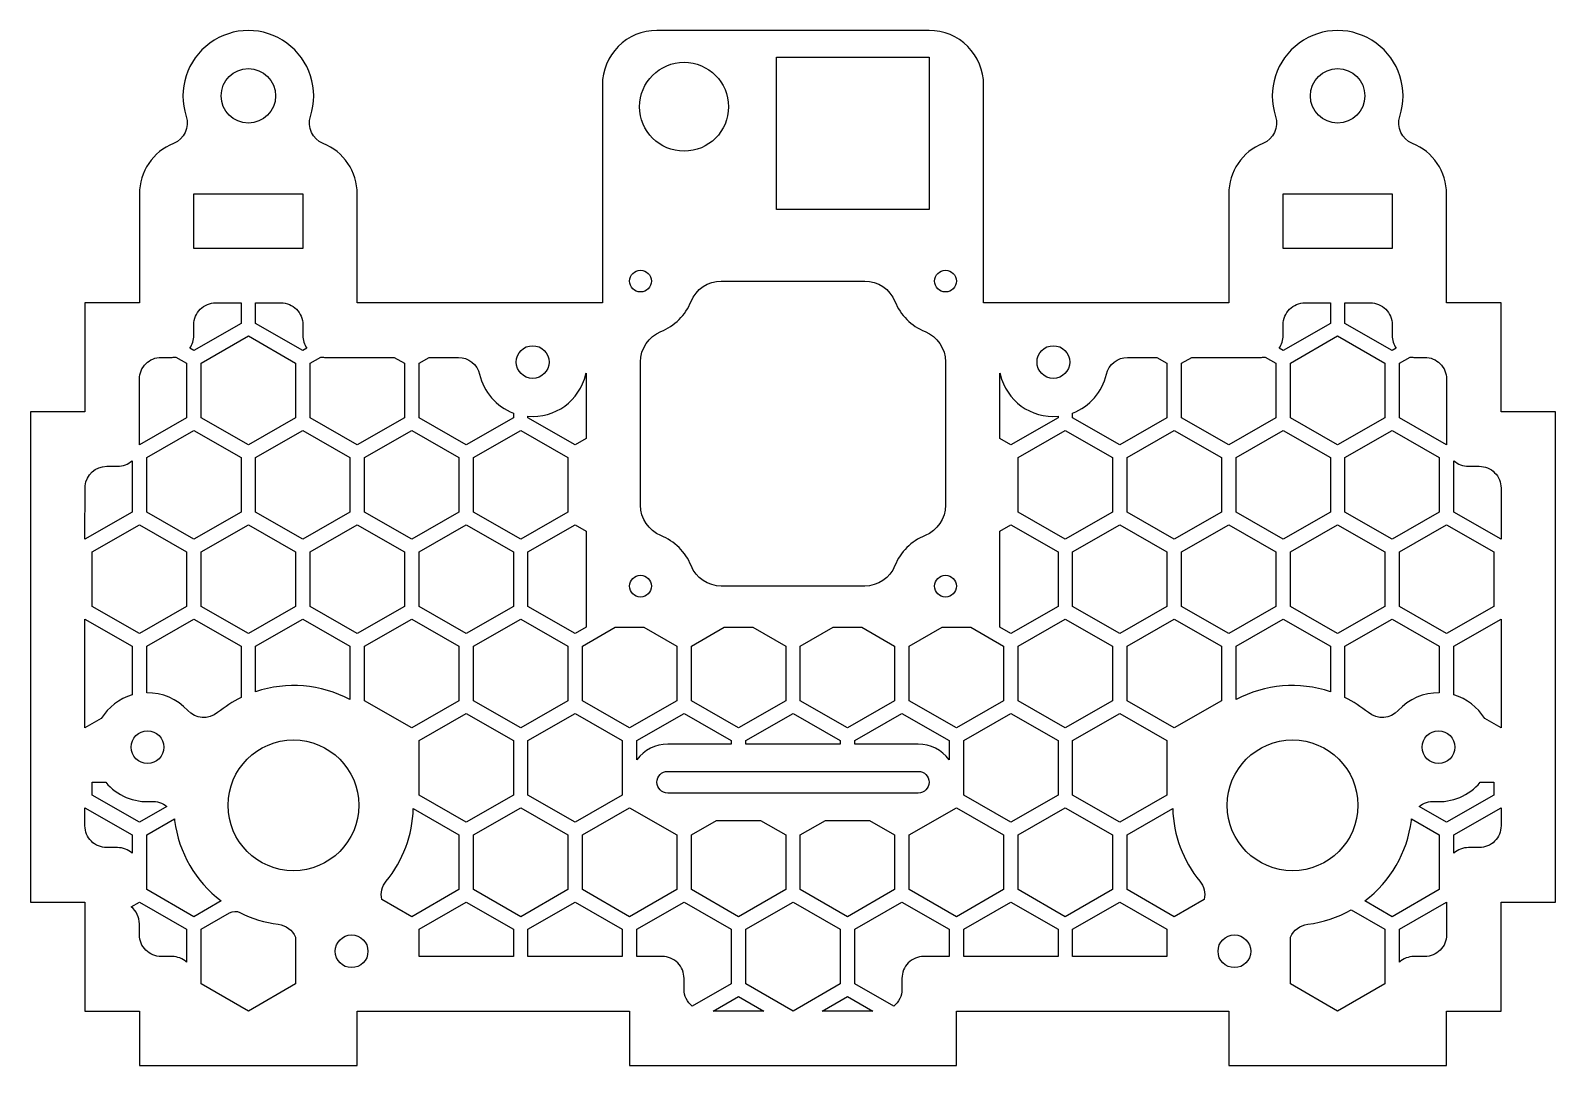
# Model space of a CAD drawing. Header units: millimetres. Extents: x -55 to 85, y 0 to 95.
import ezdxf

# ---------------------------------------------------------------- set-up
doc = ezdxf.new("R2010")
doc.units = ezdxf.units.MM

msp = doc.modelspace()

# ---------------------------------------------------------------- linework, layer by layer
for points in [[(55, 70), (32.5, 70), (32.5, 90, 0.414214), (27.5, 95), (2.5, 95, 0.414214), (-2.5, 90), (-2.5, 70), (-25, 70), (-25, 80, 0.306701), (-28.14, 84.64, -0.396012), (-29.3, 87.12, 1.381784), (-40.7, 87.12, -0.396012), (-41.86, 84.64, 0.306701), (-45, 80), (-45, 75), (-45, 70), (-50, 70), (-50, 60), (-55, 60), (-55, 15), (-50, 15), (-50, 5), (-45, 5), (-45, 0), (-25, 0), (-25, 5), (0, 5), (0, 0), (30, 0), (30, 5), (55, 5), (55, 0), (75, 0), (75, 5), (80, 5), (80, 15), (85, 15), (85, 60), (80, 60), (80, 70), (75, 70), (75, 75), (75, 80, 0.306701), (71.86, 84.64, -0.396012), (70.7, 87.12, 1.381784), (59.3, 87.12, -0.396012), (58.14, 84.64, 0.306701), (55, 80)], [(21.58, 72, -0.305615), (24.36, 70.13, 0.203231), (27.12, 67.36, -0.305615), (29, 64.58), (29, 51.42, -0.305615), (27.12, 48.64, 0.203231), (24.36, 45.88, -0.305615), (21.58, 44), (8.42, 44, -0.305615), (5.64, 45.88, 0.203231), (2.87, 48.64, -0.305615), (1, 51.42), (1, 64.58, -0.305615), (2.87, 67.36, 0.203231), (5.64, 70.13, -0.305615), (8.42, 72)], [(-40, 65.62), (-40.37, 65.84, 0.156392), (-40, 67), (-40, 68, -0.414214), (-38, 70), (-35.67, 70), (-35.67, 68.12)], [(-32, 70, -0.414214), (-30, 68), (-30, 67, 0.156391), (-29.63, 65.84), (-30, 65.62), (-34.33, 68.12), (-34.33, 70)], [(60, 68, -0.414214), (62, 70), (64.33, 70), (64.33, 68.12), (60, 65.62), (59.63, 65.84, 0.156391), (60, 67)], [(68, 70, -0.414214), (70, 68), (70, 67, 0.156392), (70.37, 65.84), (70, 65.62), (65.67, 68.12), (65.67, 70)], [(-45, 56.96), (-45, 56.96, 0.004783), (-45, 57), (-45, 62), (-45, 63, -0.414214), (-43, 65), (-42, 65, 0.043421), (-41.65, 65.03), (-40.67, 64.46), (-40.67, 59.46)], [(-29.33, 64.46), (-28.35, 65.03, 0.043422), (-28, 65), (-21.6, 65), (-20.67, 64.46), (-20.67, 59.46), (-25, 56.96), (-29.33, 59.46)], [(-19.33, 64.46), (-18.4, 65), (-15.72, 65, -0.349383), (-13.78, 63.45, 0.250894), (-10.67, 59.89), (-10.67, 59.46), (-15, 56.96), (-19.33, 59.46)], [(45.72, 65), (48.4, 65), (49.33, 64.46), (49.33, 59.46), (45, 56.96), (40.67, 59.46), (40.67, 59.89, 0.250894), (43.78, 63.45, -0.349383)], [(51.6, 65), (58, 65, 0.043422), (58.35, 65.03), (59.33, 64.46), (59.33, 59.46), (55, 56.96), (50.67, 59.46), (50.67, 64.46)], [(75, 57, 0.004783), (75, 56.96), (75, 56.96), (70.67, 59.46), (70.67, 64.46), (71.65, 65.03, 0.043421), (72, 65), (73, 65, -0.414214), (75, 63), (75, 62)], [(-9.33, 59.46), (-9.33, 59.59, 0.373573), (-4.03, 63.45, -0.014935), (-4, 63.56), (-4, 57.54), (-5, 56.96)], [(34, 63.56, -0.014927), (34.03, 63.45, 0.373573), (39.33, 59.59), (39.33, 59.46), (35, 56.96), (34, 57.54)], [(-48, 55), (-47, 55, 0.183925), (-45.67, 55.51), (-45.67, 50.8), (-50, 48.3), (-50, 48.31), (-49.99, 53.2, -0.384776)], [(78, 55, -0.414214), (80, 53), (80, 48.3), (75.67, 50.8), (75.67, 55.51, 0.183925), (77, 55)], [(-45.67, 38.48), (-45.67, 34.01, 0.185154), (-48.51, 31.84), (-50, 30.98), (-50, 40.98)], [(-35.67, 38.48), (-35.67, 33.77, 0.058333), (-37.82, 32.39, -0.398286), (-40.57, 32.59, 0.214381), (-44.33, 34.21), (-44.33, 38.48), (-40, 40.98)], [(-30, 40.98), (-25.67, 38.48), (-25.67, 33.58, 0.205914), (-34.33, 34.31), (-34.33, 38.48)], [(55.67, 38.48), (60, 40.98), (64.33, 38.48), (64.33, 34.31, 0.205914), (55.67, 33.58)], [(70.57, 32.59, -0.398286), (67.82, 32.39, 0.058333), (65.67, 33.77), (65.67, 38.48), (70, 40.98), (74.33, 38.48), (74.33, 34.21, 0.214381)], [(75.67, 38.48), (80, 40.98), (80, 30.98), (78.51, 31.84, 0.185154), (75.67, 34.01)], [(5, 32.32), (9.33, 29.82), (9.33, 29.5), (3.5, 29.5, 0.239896), (0.67, 28.06), (0.67, 29.82)], [(26.5, 29.5), (20.67, 29.5), (20.67, 29.82), (25, 32.32), (29.33, 29.82), (29.33, 28.06, 0.239894)], [(3.5, 25, -1), (3.5, 27), (26.5, 27, -1), (26.5, 25)], [(-49.33, 26), (-48.09, 26, 0.240581), (-43.9, 24.23, -0.192985), (-42.48, 23.78), (-45, 22.32), (-49.33, 24.82)], [(72.48, 23.78, -0.192985), (73.9, 24.23, 0.240581), (78.09, 26), (79.33, 26), (79.33, 24.82), (75, 22.32)], [(-45.67, 21.16), (-45.67, 19.49, 0.183925), (-47, 20), (-48, 20, -0.414214), (-50, 22), (-50, 23.66)], [(-44.33, 21.16), (-41.79, 22.63, -0.0176), (-41.77, 22.49, 0.201719), (-37.5, 15.11), (-40, 13.66), (-44.33, 16.16)], [(-20, 13.66), (-22.76, 15.25, -0.224283), (-22.35, 16.91, 0.166228), (-19.86, 23.58), (-15.67, 21.16), (-15.67, 16.16)], [(52.35, 16.91, -0.224283), (52.76, 15.25), (50, 13.66), (45.67, 16.16), (45.67, 21.16), (49.86, 23.58, 0.166228)], [(71.79, 22.63), (74.33, 21.16), (74.33, 16.16), (70, 13.66), (67.5, 15.11, 0.201719), (71.77, 22.49, -0.0176)], [(78, 20), (77, 20, 0.183925), (75.67, 19.49), (75.67, 21.16), (80, 23.66), (80, 22, -0.414214)], [(-45.75, 14.56), (-45, 15), (-40.67, 12.5), (-40.67, 9.49, 0.183926), (-42, 10), (-43, 10, -0.414214), (-45, 12), (-45, 13, 0.228437)], [(-36.72, 14.01, -0.251824), (-35.77, 14.04, 0.084309), (-32.25, 12.96, -0.2636), (-30.67, 11.78), (-30.67, 7.5), (-35, 5), (-39.33, 7.5), (-39.33, 12.5)], [(5, 7), (5, 8, 0.414214), (3, 10), (0.67, 10), (0.67, 12.5), (5, 15), (9.33, 12.5), (9.33, 7.5), (5.75, 5.44, -0.228436)], [(24.25, 5.44), (20.67, 7.5), (20.67, 12.5), (25, 15), (29.33, 12.5), (29.33, 10), (27, 10, 0.414214), (25, 8), (25, 7, -0.228436)], [(60.67, 11.78, -0.2636), (62.25, 12.96, 0.096442), (66.24, 14.28), (69.33, 12.5), (69.33, 7.5), (65, 5), (60.67, 7.5)], [(73, 10), (72, 10, 0.183926), (70.67, 9.49), (70.67, 12.5), (75, 15), (75, 12, -0.414214)]]:
    msp.add_lwpolyline(points, format="xyb", close=True)
for points in [[(27.5, 92.56), (27.5, 78.56), (13.5, 78.56), (13.5, 92.56)], [(-30, 80), (-30, 75), (-40, 75), (-40, 80)], [(70, 75), (60, 75), (60, 80), (70, 80)], [(-30.67, 64.46), (-30.67, 59.46), (-35, 56.96), (-39.33, 59.46), (-39.33, 64.46), (-35, 66.96)], [(60.67, 64.46), (65, 66.96), (69.33, 64.46), (69.33, 59.46), (65, 56.96), (60.67, 59.46)], [(-44.33, 55.8), (-40, 58.3), (-35.67, 55.8), (-35.67, 50.8), (-40, 48.3), (-44.33, 50.8)], [(-34.33, 55.8), (-30, 58.3), (-25.67, 55.8), (-25.67, 50.8), (-30, 48.3), (-34.33, 50.8)], [(-24.33, 55.8), (-20, 58.3), (-15.67, 55.8), (-15.67, 50.8), (-20, 48.3), (-24.33, 50.8)], [(-10, 48.3), (-14.33, 50.8), (-14.33, 55.8), (-10, 58.3), (-5.67, 55.8), (-5.67, 50.8)], [(44.33, 55.8), (44.33, 50.8), (40, 48.3), (35.67, 50.8), (35.67, 55.8), (40, 58.3)], [(54.33, 55.8), (54.33, 50.8), (50, 48.3), (45.67, 50.8), (45.67, 55.8), (50, 58.3)], [(55.67, 55.8), (60, 58.3), (64.33, 55.8), (64.33, 50.8), (60, 48.3), (55.67, 50.8)], [(74.33, 50.8), (70, 48.3), (65.67, 50.8), (65.67, 55.8), (70, 58.3), (74.33, 55.8)], [(-40.67, 42.14), (-45, 39.64), (-49.33, 42.14), (-49.33, 47.14), (-45, 49.64), (-40.67, 47.14)], [(-30.67, 42.14), (-35, 39.64), (-39.33, 42.14), (-39.33, 47.14), (-35, 49.64), (-30.67, 47.14)], [(-20.67, 42.14), (-25, 39.64), (-29.33, 42.14), (-29.33, 47.14), (-25, 49.64), (-20.67, 47.14)], [(-10.67, 42.14), (-15, 39.64), (-19.33, 42.14), (-19.33, 47.14), (-15, 49.64), (-10.67, 47.14)], [(-9.33, 47.14), (-5, 49.64), (-4, 49.06), (-4, 40.22), (-5, 39.64), (-9.33, 42.14)], [(34, 49.06), (35, 49.64), (39.33, 47.14), (39.33, 42.14), (35, 39.64), (34, 40.22)], [(49.33, 42.14), (45, 39.64), (40.67, 42.14), (40.67, 47.14), (45, 49.64), (49.33, 47.14)], [(59.33, 42.14), (55, 39.64), (50.67, 42.14), (50.67, 47.14), (55, 49.64), (59.33, 47.14)], [(69.33, 42.14), (65, 39.64), (60.67, 42.14), (60.67, 47.14), (65, 49.64), (69.33, 47.14)], [(79.33, 42.14), (75, 39.64), (70.67, 42.14), (70.67, 47.14), (75, 49.64), (79.33, 47.14)], [(-15.67, 38.48), (-15.67, 33.48), (-20, 30.98), (-24.33, 33.48), (-24.33, 38.48), (-20, 40.98)], [(-14.33, 33.48), (-14.33, 38.48), (-10, 40.98), (-5.67, 38.48), (-5.67, 33.48), (-10, 30.98)], [(40, 30.98), (35.67, 33.48), (35.67, 38.48), (40, 40.98), (44.33, 38.48), (44.33, 33.48)], [(54.33, 33.48), (50, 30.98), (45.67, 33.48), (45.67, 38.48), (50, 40.98), (54.33, 38.48)], [(-4.33, 33.48), (-4.33, 38.48), (-1.32, 40.22), (1.32, 40.22), (4.33, 38.48), (4.33, 33.48), (0, 30.98)], [(5.67, 33.48), (5.67, 38.48), (8.68, 40.22), (11.32, 40.22), (14.33, 38.48), (14.33, 33.48), (10, 30.98)], [(15.67, 33.48), (15.67, 38.48), (18.68, 40.22), (21.32, 40.22), (24.33, 38.48), (24.33, 33.48), (20, 30.98)], [(25.67, 33.48), (25.67, 38.48), (28.68, 40.22), (31.32, 40.22), (34.33, 38.48), (34.33, 33.48), (30, 30.98)], [(-10.67, 24.82), (-15, 22.32), (-19.33, 24.82), (-19.33, 29.82), (-15, 32.32), (-10.67, 29.82)], [(-0.67, 24.82), (-5, 22.32), (-9.33, 24.82), (-9.33, 29.82), (-5, 32.32), (-0.67, 29.82)], [(19.33, 29.82), (19.33, 29.5), (10.67, 29.5), (10.67, 29.82), (15, 32.32)], [(39.33, 29.82), (39.33, 24.82), (35, 22.32), (30.67, 24.82), (30.67, 29.82), (35, 32.32)], [(45, 32.32), (49.33, 29.82), (49.33, 24.82), (45, 22.32), (40.67, 24.82), (40.67, 29.82)], [(-14.33, 16.16), (-14.33, 21.16), (-10, 23.66), (-5.67, 21.16), (-5.67, 16.16), (-10, 13.66)], [(4.33, 16.16), (0, 13.66), (-4.33, 16.16), (-4.33, 21.16), (0, 23.66), (4.33, 21.16)], [(5.67, 16.16), (5.67, 21.16), (7.99, 22.5), (12.01, 22.5), (14.33, 21.16), (14.33, 16.16), (10, 13.66)], [(15.67, 21.16), (17.99, 22.5), (22.01, 22.5), (24.33, 21.16), (24.33, 16.16), (20, 13.66), (15.67, 16.16)], [(25.67, 21.16), (30, 23.66), (34.33, 21.16), (34.33, 16.16), (30, 13.66), (25.67, 16.16)], [(40, 23.66), (44.33, 21.16), (44.33, 16.16), (40, 13.66), (35.67, 16.16), (35.67, 21.16)], [(-15, 15), (-10.67, 12.5), (-10.67, 10), (-19.33, 10), (-19.33, 12.5)], [(-5, 15), (-0.67, 12.5), (-0.67, 10), (-9.33, 10), (-9.33, 12.5)], [(10.67, 12.5), (15, 15), (19.33, 12.5), (19.33, 7.5), (15, 5), (10.67, 7.5)], [(39.33, 10), (30.67, 10), (30.67, 12.5), (35, 15), (39.33, 12.5)], [(49.33, 10), (40.67, 10), (40.67, 12.5), (45, 15), (49.33, 12.5)], [(10, 6.34), (12.32, 5), (10, 5), (7.68, 5)], [(17.68, 5), (20, 6.34), (22.32, 5), (20, 5)]]:
    msp.add_lwpolyline(points, close=True)
for centre, radius in [((-35, 89), 2.5), ((5, 88), 4.08), ((65, 89), 2.5), ((1, 72), 1), ((29, 72), 1), ((-8.9, 64.57), 1.5), ((38.9, 64.57), 1.5), ((1, 44), 1), ((29, 44), 1), ((-44.26, 29.22), 1.5), ((-30.86, 23.88), 6), ((60.86, 23.88), 6), ((74.26, 29.22), 1.5), ((-25.52, 10.48), 1.5), ((55.52, 10.48), 1.5)]:
    msp.add_circle(centre, radius)

doc.saveas('drawing.dxf')
